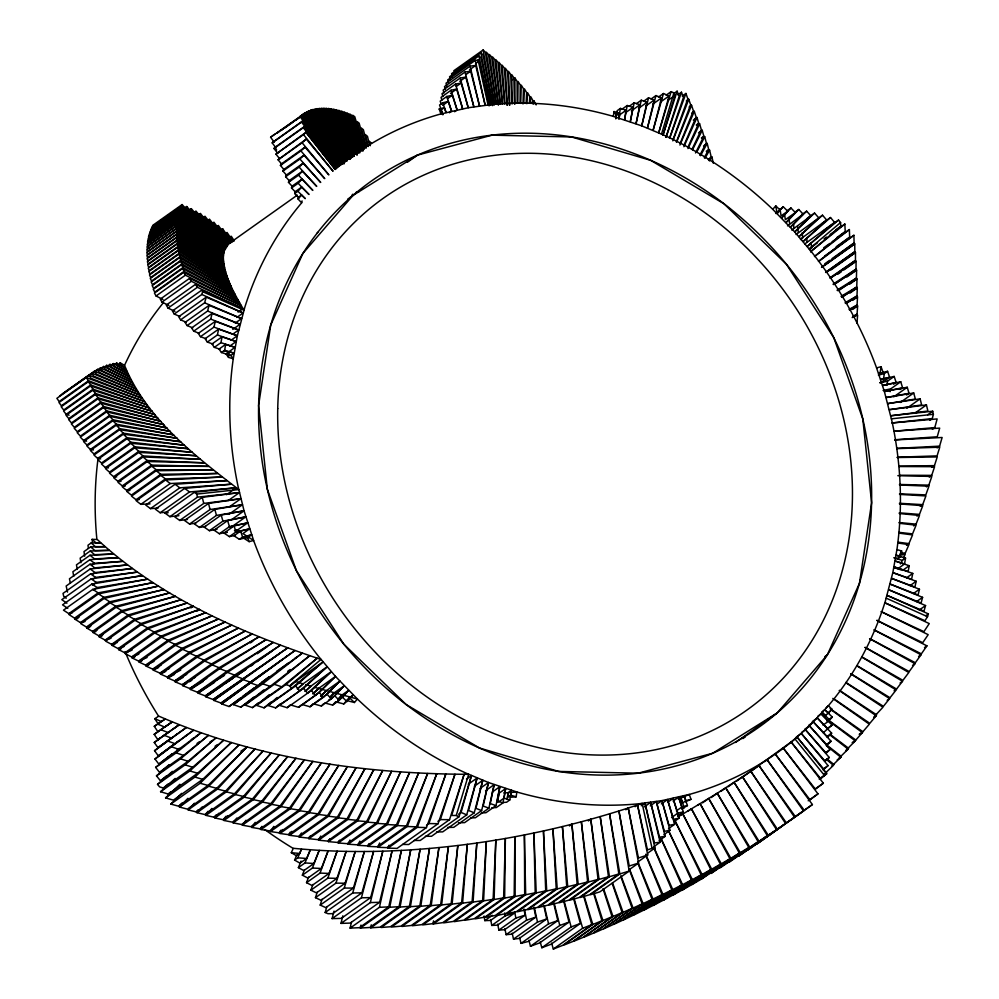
<?xml version="1.0" encoding="UTF-8"?>
<svg xmlns="http://www.w3.org/2000/svg" width="999" height="999" viewBox="0 0 999 999"><rect width="100%" height="100%" fill="white"/><g stroke="black" fill="none" stroke-linecap="round" stroke-linejoin="round"><path stroke-width="1.5" d="M836.438 283.042L856.006 269.168L856.081 261.276L830.681 277.884M178.496 214.935L178.521 213.274L149.176 234.078L149.163 235.739L178.496 214.935L223.351 258.379C224.525 277.297 234.678 294.168 243.943 310.19L202.66 291.683L201.723 290.147L172.39 310.951L174.251 314.023L179.957 316.571M569.442 825.948L571.89 824.212L577.185 884.352L547.852 905.144L538.374 907.492L567.719 886.7L562.412 826.56L566.72 886.65L537.375 907.442L527.884 909.689L557.23 888.898L552.922 828.808L556.218 888.823L526.885 909.627L517.382 911.775L546.728 890.971L543.431 830.956L545.716 890.883L516.383 911.687L506.868 913.723L536.213 892.919L533.916 832.991L535.202 892.819L505.869 913.623L496.353 915.559L525.686 894.754L524.4 834.927L524.687 894.629L495.342 915.434L485.826 917.269L515.159 896.465L514.872 836.762L514.16 896.315L484.827 917.119L475.299 918.855L504.645 898.051L505.357 838.486C551.76 830.306 597.527 818.568 642.145 803.421L652.06 848.326L647.452 849.887L637.537 804.982L635.102 806.717M517.819 102.872L518.081 81.493L520.267 84.977L520.042 103.297M839.31 290.172L856.43 278.034L856.605 270.092L833.441 284.578M494.118 899.512L495.829 840.109L505.357 838.486L503.633 897.889L474.3 918.693L464.772 920.316L494.118 899.512L503.633 897.889M520.741 103.409L521.266 85.14L523.451 88.724L523.001 103.946M842.082 297.365L856.742 286.963L857.017 278.958L837.462 290.647M847.189 302.897L856.967 295.954L857.317 287.899L841.495 296.94M483.603 900.848L486.326 841.62L495.829 840.109L493.119 899.337L463.773 920.129L454.258 921.652L483.603 900.848L493.119 899.337M523.801 102.922L524.45 88.899L526.623 92.582L526.123 103.496M316.983 233.366L317.732 232.38A334.84 291.346 54.7 0 1 349.113 198.826L352.947 195.467L417.457 155.132L492.032 135.165L571.578 136.95L650.686 160.352L723.963 203.771L786.413 264.26L833.79 337.687L862.836 419.056L871.603 502.822L859.477 583.279L827.297 654.932L777.247 712.899L712.724 753.234L638.161 773.201L558.603 771.428L479.495 748.026L406.218 704.595L343.768 644.118L296.403 570.679L267.345 489.31L258.579 405.544L270.704 325.1L302.884 253.446L352.947 195.467A334.84 291.346 54.7 0 1 857.554 398.726A334.84 291.346 54.7 0 1 517.769 762.1A334.84 291.346 54.7 0 1 314.61 236.463L317.732 232.38M849.737 310.214L857.08 305.007L857.517 296.903L845.504 303.446M473.089 902.06L476.81 843.031L486.326 841.62L482.592 900.648L453.259 921.453L443.756 922.864L473.089 902.06L482.592 900.648M526.948 103.646L527.622 92.782L529.795 96.566L529.408 102.785M852.197 317.595L857.08 314.123L857.617 305.956L849.525 310.165M179.158 212.55L179.258 210.964L149.925 231.768L149.813 233.354L179.158 212.55L223.376 256.718L223.351 258.379L177.872 215.672L148.539 236.476L148.601 238.199L177.947 217.395L177.872 215.672M856.98 323.289L857.617 315.085L853.521 317.108M264.772 829.557A366.233 318.656 54.7 0 0 292.944 848.251C354.071 854.32 416.009 851.56 476.81 843.031L472.09 901.847L442.757 922.651L433.254 923.95L433.504 920.853M433.254 923.95L462.599 903.146L467.32 844.33L461.6 902.921L432.255 923.713L422.777 924.912L452.11 904.107L461.6 902.921M530.307 102.972L530.806 96.778L532.966 100.674L532.717 103.771M452.11 904.107L457.829 845.529L451.111 903.858L421.778 924.662L412.312 925.748L441.645 904.944L451.111 903.858M533.666 103.996L533.966 100.911L531.53 102.647M441.645 904.944L448.364 846.615L440.659 904.682L411.313 925.486L401.873 926.46L431.206 905.656L440.659 904.682M180.107 208.741L150.774 229.545L150.574 231.069L179.907 210.265L180.107 208.741L223.676 253.621L223.376 256.718L178.521 213.274M431.206 905.656L438.923 847.589L430.219 905.369L400.874 926.173L391.458 927.047L420.791 906.243L430.219 905.369M335.189 169.418L305.981 132.28L335.189 169.418L337.312 167.632A366.233 318.656 54.7 0 1 440.634 114.011L468.244 107.755L490.871 104.645A366.233 318.656 54.7 0 1 612.999 116.284L641.733 125.849L664.323 135.315A366.233 318.656 54.7 0 1 772.514 209.091L794.692 231.93L811.176 251.423A366.233 318.656 54.7 0 1 876.46 367.582L884.39 391.521L892.107 421.865A366.233 318.656 54.7 0 1 896.977 549.275L892.831 572.614L885.401 600.961A366.233 318.656 54.7 0 1 828.558 705.494L809.477 725.898L792.869 740.734A366.233 318.656 54.7 0 1 689.547 794.367L661.937 800.624L639.31 803.72A366.233 318.656 54.7 0 1 517.195 792.095L488.449 782.517L465.859 773.064A366.233 318.656 54.7 0 1 357.667 699.275L335.489 676.448L319.006 656.942A366.233 318.656 54.7 0 1 253.721 540.796L244.056 510.814L238.087 486.513A366.233 318.656 54.7 0 1 233.204 359.103L237.35 335.764L244.78 307.405A366.233 318.656 54.7 0 1 301.623 202.884L298.077 199.026L298.339 197.303L301.548 195.017L305.282 198.639L297.914 191.284L294.705 193.556L298.913 197.765M301.823 202.647L302.073 200.911M224.413 350.786L228.459 352.06L235.077 347.365L225.637 344.393L219.018 349.088L221.441 352.522L230.881 355.482L233.254 358.778L228.521 357.38L229.358 351.81L234.091 353.209L230.881 355.482L226.149 354.083L229.358 351.81M420.791 906.243L429.495 848.463L419.805 905.943L390.459 926.747L381.069 927.497L410.402 906.705L419.805 905.943M510.364 797.252L516.146 796.815L516.883 791.995L508.204 792.657L507.48 797.477L510.676 795.192L511.401 790.384L508.204 792.657L503.608 792.956M613.311 116.371L614.035 111.551L619.505 113.174L618.781 117.994L620.391 108.404L626.161 110.227L624.55 119.805L627.222 105.507L632.966 107.43L630.294 121.716L634.19 102.772L639.922 104.795L636.026 123.739L641.296 100.2L647.002 102.323L641.733 125.849L648.551 97.802L654.233 100.025L647.427 128.072L655.943 95.567L661.6 97.89L653.084 130.382L663.461 93.519L669.093 95.929L658.716 132.805L671.116 91.633L673.925 92.907L674.949 95.405L662.999 135.102M615.933 117.857L616.296 115.447L614.035 111.551M894.068 557.779L897.626 558.828L900.823 556.555L901.66 550.998L896.927 549.6M881.043 366.708L879.844 374.613L883.054 372.34L881.043 366.708L876.585 367.907M882.979 381.98L884.365 373.589L887.574 371.316L889.61 377.285L882.979 381.98L879.994 382.717M221.441 352.522L224.65 350.249L225.637 344.393M410.402 906.705L420.104 849.225L409.415 906.38L380.082 927.184L370.704 927.834L371.266 924.824M497.627 801.473L499.013 793.268L505.644 788.573L504.02 798.151L498.501 802.06M615.809 118.893L617.182 110.677L620.391 108.404M618.856 119.018L619.542 114.922L626.161 110.227M507.042 799.5L508.204 792.657M503.521 802.434L506.58 802.234L509.79 799.962L511.401 790.384M893.88 567.395L897.926 568.668L904.545 563.973L905.531 558.129L896.091 555.157L900.823 556.555M886.812 385.352L887.562 381.131L894.18 376.436L896.115 382.43L893.606 384.215M294.705 193.556L295.03 191.82L301.648 187.125L309.016 194.48L298.127 183.267L291.508 187.962L295.467 192.033M222.053 336.838L211.988 343.968L214.335 347.352L220.954 342.657L222.053 336.838L236.164 341.546L229.882 346.004M370.704 927.834L400.05 907.03L410.726 849.874L399.063 906.692L369.717 927.497L360.389 928.034L361.001 925.049M618.993 118.781L619.792 114.498M492.345 792.007L499.887 786.65L497.215 800.948L502.972 802.859L505.644 788.573M497.415 801.835L499.013 793.268M904.545 563.973L895.104 561.013L909.227 565.709L908.141 571.528L894.018 566.833L912.774 573.426L911.587 579.22L892.831 572.614L916.195 581.281L914.909 587.025L891.545 578.359L919.467 589.248L918.081 594.967L890.159 584.078L922.589 597.352L921.103 603.021L888.673 589.747L925.561 605.556L923.975 611.188L887.087 595.379L928.371 613.886L927.534 616.695L924.924 620.729L885.052 602.859L929.257 623.588L923.913 631.655L881.043 611.588L928.183 634.665L922.726 642.694L876.985 620.354M890.146 391.708L890.683 388.886L900.748 381.755L902.584 387.774L900.124 389.51M180.769 208.054L181.056 206.606L223.963 252.173L223.676 253.621L180.769 208.054L151.436 228.858L151.723 227.41L181.056 206.606M218.594 329.158L205.07 338.736L207.342 342.07L217.407 334.94L218.594 329.158L237.35 335.764L231.206 340.11M360.389 928.034L389.722 907.242L401.386 850.411L388.736 906.88L359.403 927.684L350.1 928.121L351.436 922.177M485.551 790.733L494.155 784.64L490.272 803.583L496.003 805.594L499.887 786.65M215.285 321.341L198.277 333.391L200.474 336.675L213.986 327.098L215.285 321.341L238.649 330.007L232.567 334.315M350.1 928.121L379.433 907.317L392.083 850.848L379.595 902.272L350.262 923.076L340.984 923.401L342.819 915.833M479.945 788.548L488.449 782.517L483.179 806.043L488.886 808.166L494.155 784.64M291.508 187.962L291.883 186.313L301.948 179.183L312.837 190.397L298.539 175.212L288.474 182.342L292.557 186.688M212.113 313.411L191.608 327.947L193.719 331.168L210.727 319.118L212.113 313.411L240.035 324.3L232.792 329.433M340.984 923.401L370.329 902.596L382.817 851.173L370.654 897.589L341.308 918.393L332.08 918.605L334.041 911.125M474.325 786.288L482.767 780.306L475.949 808.353L481.63 810.564L488.449 782.517M929.844 420.304L932.292 418.569L933.391 414.285L932.716 411.226L890.758 415.771L927.896 411.026L926.448 404.945L889.31 409.69L921.652 404.932L920.116 398.863L887.774 403.608L915.359 399.026L913.71 392.969L886.125 397.565L909.003 393.294L907.254 387.262L884.39 391.521L902.584 387.774M209.078 305.357L185.065 322.377L187.1 325.562L207.592 311.026L209.078 305.357L241.521 318.631L235.202 323.102M332.08 918.605L361.426 897.801L373.589 851.385L361.913 892.856L332.58 913.66L327.997 913.71L325.174 912.499L326.835 906.58M468.256 784.265L477.097 777.984L468.581 810.489L474.25 812.799L482.767 780.306M932.367 429.308L934.814 427.572L937.137 418.931L891.845 422.977L932.292 418.569M181.731 205.931L182.105 204.558L224.338 250.799L223.963 252.173L181.731 205.931L152.385 226.736L152.76 225.362L182.105 204.558M206.206 297.178L178.659 316.72L180.607 319.842L204.633 302.809L206.206 297.178L243.107 312.999L236.838 317.432M288.474 182.342L288.911 180.794L302.422 171.216L316.733 186.401L299.138 167.133L285.614 176.711L289.76 181.244M325.174 912.499L352.722 892.969L364.398 851.485L353.384 888.074L325.824 907.616L320.217 905.094L321.99 899.25M458.591 814.21L461.088 812.437L471.466 775.574L466.458 779.12M436.588 831.942L442.707 831.88L466.72 814.859L477.097 777.984M937.137 447.889L939.584 446.153L942.132 437.487L894.742 439.935M174.251 314.023L201.81 294.48L202.66 291.683M320.217 905.094L344.243 888.074L355.257 851.485L345.055 883.241L321.041 900.274L315.459 897.664L317.32 891.882M414.086 840.434L420.179 840.484L449.525 819.679L464.098 774.312L451.698 815.471L456.256 815.471L468.656 774.312C363.074 773.9 255.607 758.603 158.454 715.971A366.233 318.656 54.7 0 1 125.062 651.585M661.525 134.066L673.925 92.907M425.412 836.275L431.518 836.275L459.065 816.732L471.466 775.574M932.017 467.357L934.465 465.634L937.237 456.93L897.264 457.517M315.459 897.664L335.964 883.128L346.166 851.373L336.95 878.358L316.446 892.894L310.901 890.184L312.849 884.502M437.937 821.34L440.372 819.605L454.945 774.237L438.049 823.725L408.703 844.517L402.622 844.417M663.024 135.102L677.122 91.196L679.133 96.341L665.971 137.313M929.27 477.11L931.717 475.374L934.602 466.683L899.15 466.533M285.614 176.711L286.101 175.262L303.097 163.212L320.704 182.48L299.925 159.028L282.929 171.079L286.888 175.549M310.901 890.184L327.897 878.133L337.125 851.148L329.046 873.438L312.05 885.489L306.531 882.691L308.554 877.122M426.473 825.286L428.921 823.551L445.829 774.063L426.436 827.584L397.09 848.388L387.987 848.126L389.036 845.241M666.046 137.338L681.468 92.22L683.428 97.465L669.505 138.224M926.385 486.863L928.833 485.139L931.83 476.436L897.851 475.674M297.327 195.117L229.408 243.281L213.911 222.203L212.924 223.052L228.421 244.131L209.453 219.131L208.554 220.055L227.522 245.055L204.957 216.234L204.146 217.233L226.711 246.066L200.437 213.511L199.713 214.585L225.986 247.14L195.879 210.989L195.242 212.138L225.349 248.289L191.308 208.654L190.759 209.877L224.8 249.513L186.713 206.506L186.251 207.804L224.338 250.799L228.421 244.131L234.378 240.522M306.531 882.691L320.055 873.101L328.134 850.811L321.353 868.481L307.842 878.071L302.36 875.174L304.445 869.729M387.987 848.126L417.332 827.334L436.713 773.813L416.383 826.835L387.05 847.639L377.972 847.302L379.62 843.006M669.667 138.274L685.913 93.444L687.824 98.789L673.151 139.286M920.254 506.381L922.689 504.645L925.911 495.941L899.575 494.393M916.995 516.133L919.442 514.398L922.764 505.694L899.5 503.908M302.36 875.174L312.425 868.044L319.193 850.361L313.886 863.498L303.821 870.629L298.389 867.631L301.049 861.076M377.972 847.302L407.305 826.498L427.634 773.476L406.368 825.998L377.035 846.802L367.969 846.378L369.118 843.543M672.827 140.847L688.761 99.288L690.634 104.733L676.348 141.995M913.61 525.874L916.058 524.15L919.492 515.447L899.3 513.523M282.929 171.079L283.466 169.718L303.971 155.182L324.75 178.646L300.911 150.899L280.419 165.434L284.39 170.055M298.389 867.631L305.007 862.936L310.327 849.812L306.631 858.478L300 863.173L294.605 860.089L296.715 855.132M367.969 846.378L397.315 825.574L418.581 773.051L396.378 825.049L367.045 845.853L358.017 845.341L359.815 841.133M676.623 142.145L691.558 105.245L693.381 110.802L680.157 143.444M906.48 545.342L908.928 543.606L912.562 534.927L898.95 533.129M294.605 860.089L297.814 857.816L301.511 849.15L299.588 853.433L296.378 855.706L291.308 852.709L293.231 848.426M358.017 845.341L387.35 824.55L409.553 772.539L386.438 824.013L357.093 844.804L348.102 844.217L349.975 840.047M679.919 145.055L694.305 111.326L696.078 116.983L684.078 145.08M902.734 555.044L905.181 553.309L908.928 544.642L898.338 543.056M903.508 558.054L905.156 554.345L900.623 553.583M119.018 365.259L120.13 362.787L124.513 365.384C146.428 418.693 194.355 455.457 238.749 489.547L196.791 494.093L194.355 492.307L165.022 513.111L169.917 516.683L178.908 515.709M124.513 365.384L124.65 365.097A366.233 318.656 54.7 0 1 163.424 302.647M348.102 844.217L377.435 823.413L400.549 771.952L376.523 822.864L347.177 843.668L338.224 842.981L339.523 840.234M683.878 146.728L697.002 117.507L698.726 123.264L688.099 146.915M338.224 842.981L367.557 822.177L391.596 771.265L366.645 821.615L337.312 842.419L328.384 841.645L329.77 838.848M687.949 148.589L699.637 123.826L701.31 129.67L692.207 148.938M280.419 165.434L281.019 164.173L305.032 147.14L328.858 174.887L302.11 142.757L278.084 159.79L282.055 164.548M328.384 841.645L357.729 820.841L382.667 770.504L356.818 820.266L327.485 841.071L318.594 840.209L320.754 836.063M692.519 149.825L702.21 130.245L703.833 136.189L695.516 152.972M897.626 558.828L901.66 550.998M318.594 840.209L347.939 819.417L373.776 769.655L347.04 818.818L317.707 839.622L308.866 838.685L310.352 835.951M696.84 151.973L704.732 136.776L706.305 142.807L699.837 155.245M900.449 563.948L902.334 560.402L905.531 558.129M308.866 838.685L338.199 817.881L364.935 768.718L337.312 817.269L307.979 838.061L299.176 837.05L301.486 833.004M700.511 155.694L707.192 143.406L708.716 149.538L704.258 157.73M278.084 159.79L306.293 139.086L333.054 171.216L303.496 134.603L275.936 154.146L279.757 158.866M349.525 198.464L350.062 197.515M299.176 837.05L328.521 816.245L356.131 767.694L327.647 815.621L298.301 836.425L289.548 835.314L291.92 831.318M704.994 158.242L709.602 150.15L711.063 156.368L708.766 160.414M289.548 835.314L318.893 814.51L347.377 766.595L318.019 813.873L288.686 834.677L279.982 833.491L282.43 829.545M709.565 160.989L711.937 156.993L713.348 163.312M288.686 834.677L290.309 832.042M279.982 833.491L309.315 812.686L338.673 765.409L308.466 812.025L279.121 832.829L270.479 831.555L273.838 826.373M279.121 832.829L280.806 830.244M270.479 831.555L299.812 810.751L330.032 764.135L298.963 810.089L269.63 830.881L261.039 829.532L262.762 826.972M275.936 154.146L305.981 132.28M261.039 829.532L290.372 808.728L321.441 762.774L289.535 808.041L260.19 828.845L251.661 827.409L255.207 822.377M876.985 620.441L926.935 645.854L921.365 653.846L874.187 629.857M260.19 828.845L261.963 826.335M251.661 827.409L280.994 806.605L312.899 761.338L280.17 805.906L250.824 826.71L242.357 825.186L245.991 820.241M874.137 629.969L921.016 654.782L915.334 662.737L869.842 638.661M869.58 638.686L914.972 663.661L909.19 671.565L865.134 647.34M242.357 825.186L271.691 804.382L304.433 759.827L270.879 803.671L241.533 824.475L233.129 822.876L236.85 818.006M233.129 822.876L262.462 802.072L296.016 758.216L261.651 801.348L232.317 822.152L223.976 820.466L227.784 815.671M894.093 690.809L896.54 689.073L902.522 681.256L861.737 657.08M277.772 153.346L273.976 148.501L274.737 147.54L304.071 126.736L336.301 167.932L335.539 168.893L303.309 127.71L304.071 126.736M223.976 820.466L253.309 799.662L287.675 756.543L252.51 798.925L223.177 819.729L214.897 817.969L218.806 813.261M850.761 673.9L889.61 698.613L883.416 706.33L845.866 682.429M874.237 716.608L882.966 707.205L845.741 682.679M223.177 819.729L226.099 816.195M214.897 817.969L244.231 797.165L279.395 754.769L243.444 796.415L214.111 817.219L205.906 815.371L211.9 808.428M839.322 690.571L876.223 715.734L869.829 723.338L834.215 699.038M859.215 734.327L862.886 731.73L869.355 724.188L832.804 698.413M298.077 199.026L301.548 195.017M214.111 817.219L216.109 814.897M205.906 815.371L235.24 794.567L271.191 752.934L234.465 793.805L205.12 814.61L196.99 812.686L202.098 807.005M346.903 700.599L353.097 694.854L346.903 700.599L354.42 702.509L357.417 699.038L314.623 687.349M772.764 209.328L775.761 205.869L780.082 210.052L777.085 213.511L783.204 206.706L787.712 211.201L781.593 218.007L790.958 207.992L795.391 212.562L786.026 222.577L798.775 209.478L803.146 214.123L790.396 227.223L806.643 211.176L810.938 215.884L794.692 231.93L814.56 213.087L818.78 217.857L798.925 236.701L822.514 215.197L826.673 220.042L803.084 241.546L830.519 217.52L834.602 222.427L807.167 246.453L838.548 220.067L840.571 222.552L840.796 226.286L810.576 251.698M822.764 711.238L824.899 709.727L832.279 717.082L829.07 719.367L821.702 712L825.436 715.621L832.105 709.34L828.371 705.719L826.148 707.816M852.159 742.657L855.818 740.047L862.387 732.567L831.193 709.827M297.914 191.284L301.648 187.125M205.12 814.61L208.192 811.2M196.99 812.686L226.336 791.882L263.062 751.011L225.562 791.108L196.229 811.912L188.174 809.902L194.418 803.221M337.899 699.6L341.97 695.054L348.601 690.359L342.47 697.165L338.062 700.299M775.923 213.524L783.204 206.706M335.851 701.86L343.768 703.945L349.887 697.127M343.768 703.945L353.097 694.854M823.014 725.162L828.533 721.253L832.279 717.082M846.215 750.037L855.319 740.883L828.134 720.404M838.948 758.204L848.139 749.113L829.807 734.852M298.127 183.267L301.948 179.183M196.229 811.912L198.314 809.677M188.174 809.902L217.507 789.098L255.007 749.013L216.758 788.311L187.412 809.115L179.445 807.042L187.937 798.301M329.932 697.377L334.103 692.919L344.156 685.789L334.79 695.816L328.496 700.274M324.725 702.946L332.605 705.082L335.726 701.735M337.812 699.512L341.97 695.054M332.605 705.082L339.223 700.386L348.601 690.359M823.213 732.754L832.055 725.112L821.166 713.885L817.856 716.233M275.961 147.84L272.203 142.882L273.014 142.02L302.347 121.216L337.125 167.058L336.301 167.932L301.536 122.078L302.347 121.216M831.58 766.283L840.858 757.279L826.348 745.616M824.113 774.287L833.478 765.346L826.31 759.402M298.539 175.212L302.422 171.216M179.445 807.042L208.779 786.238L247.028 746.927L240.909 751.26M320.966 696.191L326.273 690.734L339.797 681.156L327.048 694.255L314.747 702.971M787.499 225.886L803.146 214.123M313.524 703.833L321.353 706.018L323.476 703.845M329.857 697.29L334.103 692.919M321.353 706.018L331.406 698.888L344.156 685.789M812.312 721.54L817.344 717.969L831.655 733.154L827.759 737.162L813.448 721.977L808.541 725.461M820.004 779.457L825.998 773.338M299.138 167.133L303.097 163.212M247.028 746.927L208.029 785.439L178.696 806.23L170.804 804.083L181.631 793.381M170.804 804.083L200.137 783.278L239.136 744.767L202.722 779.32L173.376 800.124L165.559 797.889L179.907 784.277M178.696 806.23L181.943 803.021M313.074 693.843L318.494 688.498L335.489 676.448L319.243 692.482L302.247 704.545L310.027 706.78L323.551 697.19L339.797 681.156M791.77 230.082L810.938 215.884M310.027 706.78L313.274 703.571M320.854 696.078L326.273 690.734M813.448 721.977L831.056 741.246L827.085 745.167L809.477 725.898L804.632 729.332M299.925 159.028L303.971 155.182M165.559 797.889L194.905 777.085L231.318 742.532L197.615 773.263L168.282 794.055L160.552 791.745L175.15 778.433M305.244 691.433L310.764 686.201L331.256 671.665L311.401 690.509L287.175 707.704L279.495 705.356L281.743 703.308M796.078 234.49L822.514 215.197M290.896 705.044L298.626 707.342L300.836 705.244M312.974 693.731L318.494 688.498M298.626 707.342L315.634 695.292L335.489 676.448M809.477 725.898L830.256 749.35L826.21 753.184L805.444 729.732L801.822 732.292M827.659 713.523L832.105 709.34M827.022 721.241L829.07 719.367M300.911 150.899L305.032 147.14M160.552 791.745L189.885 770.941L223.589 740.222L192.732 767.244L163.386 788.049L159.59 786.862L157.53 784.402L172.39 771.39M168.282 794.055L170.529 792.007M297.465 688.973L303.084 683.853L327.098 666.82L303.509 688.336L279.495 705.356M800.411 239.123L826.673 220.042M287.175 707.704L290.547 704.632M305.145 691.32L310.764 686.201L305.644 684.64M331.256 671.665L307.667 693.169L303.509 688.336M805.444 729.732L829.27 757.479L825.149 761.226L801.323 733.478L796.265 737.075M274.238 142.208L270.617 137.275L271.478 136.501M302.11 142.757L306.293 139.086M157.53 784.402L185.09 764.859L215.946 737.836L188.049 761.288L160.502 780.831L156.481 775.861L169.268 765.109M163.386 788.049L167.957 784.04M327.098 666.82L299.675 690.846L275.649 707.879L268.032 705.481L277.173 697.464M289.747 686.463L295.467 681.455L323.014 661.912L295.579 685.938L268.032 705.481M800.786 239.56L803.071 237.562M804.757 243.968L834.602 222.427M275.649 707.879L280.22 703.87M297.365 688.86L303.084 683.853L295.467 681.455L289.648 686.338M801.323 733.478L828.084 765.609L823.888 769.28L797.127 737.15L794.63 738.923M303.496 134.603L305.632 132.805M156.481 775.861L180.507 758.828L208.404 735.376L183.591 755.394L159.578 772.427L155.644 767.394L172.178 754.045M160.502 780.831L166.309 775.948M323.014 661.912L291.633 688.311L264.073 707.841L256.518 705.394L269.293 694.642M285.851 684.59L317.232 658.204L321.004 659.427L289.623 685.814L285.851 684.59L256.518 705.394M840.571 222.552L809.178 248.951L817.569 242.757M264.073 707.841L271.054 701.985M743.481 776.523L791.108 741.995L820.666 778.608L826.697 773.763L797.127 737.15M176.898 750.237L179.258 748.326M155.644 767.394L176.136 752.859L200.949 732.841L158.853 764.098L154.982 759.003L174.188 744.143L158.317 755.856L154.533 750.699L172.802 737.125M159.578 772.427L169.031 764.797M98.177 457.505A366.233 318.656 54.7 0 0 96.853 539.123C158.729 596.44 238.074 631.405 317.232 658.204L281.793 686.812L252.46 707.617L244.955 705.107L263.848 689.859M809.602 249.638L811.962 247.74M244.955 705.107L274.288 684.315L309.727 655.706L270.13 686.375L240.796 707.18L233.354 704.62L257.342 686.038M810.589 251.723L844.854 224.076L845.216 231.631L814.51 256.431M252.46 707.617L258.366 702.846M154.982 759.003L193.581 730.219L158.317 755.856M259.752 684.178L269.343 676.735M158.853 764.098L172.04 753.883M233.354 704.62L262.687 683.828L302.285 653.146L229.096 706.53L221.716 703.933L282.68 659.215M814.585 256.518L849.375 229.57L849.649 237.2L818.456 261.363M240.796 707.18L253.996 696.952M824.55 775.561L794.992 738.948L791.108 741.995L823.338 783.179L815.434 789.198L783.204 748.014L817.969 793.868L809.989 799.812L775.224 753.958L812.399 804.557L757.092 843.818L765.309 838.111M154.533 750.699L186.313 727.547L157.967 747.689L154.258 742.482L160.439 738.086M221.716 703.933L294.905 650.549L221.066 703.046L213.761 700.399L287.587 647.901L213.124 699.5L205.881 696.803L280.344 645.204L234.603 675.099L205.27 695.891L198.089 693.156L227.435 672.352L273.164 642.457L226.835 671.44L197.49 692.232L190.384 689.447L219.73 668.643L266.059 639.672L219.143 667.719L189.798 688.523L182.78 685.689L212.113 664.884L259.041 636.838L211.538 663.948L182.205 684.752L175.25 681.88L204.595 661.076L252.085 633.953L204.033 660.127L174.7 680.931L167.82 678.009L197.165 657.205L245.217 631.031L196.616 656.256L167.283 677.06L160.489 674.1L189.835 653.296L238.424 628.071L189.298 652.335L159.965 673.139L153.259 670.129L182.592 649.325L231.718 625.062L182.08 648.363L152.747 669.168L146.129 666.121L175.462 645.317L225.1 622.015L174.962 644.343L145.629 665.147L139.098 662.062L168.431 641.258L218.569 618.93L167.944 640.284L138.611 661.088L132.168 657.954L161.501 637.15L212.125 615.809L161.039 636.176L131.693 656.967L125.35 653.808L154.683 633.004L205.769 612.637L154.233 632.017L124.9 652.822L118.631 649.612L147.977 628.821L199.513 609.44L197.065 611.176M818.83 261.351L853.908 235.289L854.095 242.994L821.528 267.195M229.096 706.53L240.372 698.151M242.882 696.291L254.158 687.911M261.663 682.329L269.181 676.748M774.999 831.23L783.054 825.361M272.252 135.939L273.177 135.277M162.912 736.325L179.146 724.787L157.817 739.622L154.183 734.352L172.09 721.965L157.842 731.643L154.296 726.323L165.122 719.068L154.296 726.323M821.69 267.42L854.744 243.881L854.832 251.648L825.599 272.477M221.066 703.046L265.559 671.353M766.083 837.574L774.225 831.78M270.617 137.275L306.081 112.363L340.909 164.585L337.125 167.058L299.95 116.471L300.811 115.697L337.987 166.296L301.586 115.135L302.51 114.473L338.911 165.622L303.296 113.923L304.27 113.362L339.885 165.06L305.057 112.825M276.748 133.167L307.967 111.476L341.983 164.211L308.778 110.976L295.329 120.517M281.069 130.544L283.516 128.809M284.328 128.309L293.294 121.878M307.467 112.437L309.915 110.702L343.119 163.948L310.739 110.227L308.291 111.963M308.254 112.65L311.913 110.052L344.305 163.774L312.749 109.59L310.302 111.326M312.387 110.802L316.109 109.103L345.317 161.064M314.523 110.402L316.97 108.666L318.294 108.791L346.69 161.176M272.203 142.882L301.536 122.078M184.266 208.242L186.713 206.506M273.976 148.501L303.309 127.71M177.335 218.144L148.002 238.948L148.152 240.747L177.497 219.942L177.335 218.144L223.414 260.115L177.947 217.395M188.861 210.389L191.308 208.654M176.898 220.704L147.565 241.508L147.802 243.381L177.135 222.577L176.898 220.704L223.576 261.913L177.497 219.942M176.561 223.351L147.228 244.143L147.552 246.091L176.898 225.287L176.561 223.351L223.813 263.786L177.135 222.577M176.323 226.074L146.99 246.878L147.415 248.876L176.748 228.084L176.323 226.074L224.151 265.722L176.898 225.287M176.199 228.871L146.865 249.675L147.365 251.76L176.698 230.956L176.199 228.871L224.563 267.732L176.748 228.084M197.902 215.309L200.437 213.511M176.174 231.756L146.828 252.56L147.427 254.708L176.761 233.903L176.174 231.756L225.075 269.805L176.698 230.956M176.249 234.728L146.903 255.532L147.59 257.742L176.923 236.938L176.249 234.728L225.662 271.953L176.761 233.903M176.923 236.938L226.348 274.163L176.423 237.762L147.078 258.566L147.852 260.851L177.185 240.047L227.11 276.436L176.698 240.884L147.365 261.688L148.214 264.036L177.547 243.232L227.972 278.783L177.073 244.081L147.74 264.885L148.676 267.295L178.022 246.491L228.908 281.194L177.56 247.352L148.227 268.157L149.251 270.629L178.584 249.825L229.932 283.666L178.147 250.699L148.814 271.503L149.925 274.038L179.258 253.234L231.056 286.201L178.833 254.121L149.488 274.925L150.699 277.522L180.032 256.718L232.255 288.798L179.62 257.605L150.287 278.409L151.573 281.069L180.906 260.264L233.541 291.458L180.507 261.176L151.174 281.968L152.547 284.69L181.88 263.886L234.902 294.181L181.506 264.797L152.16 285.602L153.621 288.386L182.954 267.582L236.363 296.953L182.592 268.506L153.259 289.31L154.795 292.145L184.128 271.341L237.899 299.8L183.779 272.277L154.445 293.082L156.069 295.979L163.012 299.5M220.517 230.457L222.727 228.896L231.631 241.82L225.824 233.104L227.06 232.492L232.867 241.196L230.032 236.8L231.293 236.276L234.128 240.672M453.808 70.754L483.141 49.95L485.302 52.198L494.293 104.795M492.557 105.469L483.091 55.02L480.944 52.872L451.598 73.676L452.172 76.736M490.634 104.895L481.056 57.942L478.908 55.932L449.575 76.736L450.187 79.758M478.908 55.932L489.11 105.894L479.195 61.001L478.134 60.052L475.274 60.365L447.714 79.895L448.376 82.892M475.274 60.365L485.177 105.257L475.724 65.422L470.054 66.146L446.029 83.179L446.728 86.126M475.524 63.599L479.195 61.001M470.054 66.146L479.508 105.981L470.666 71.204L465.022 72.04L444.518 86.576L445.292 89.598M469.455 69.868L475.724 65.422M465.022 72.04L473.863 106.818L465.796 77.085L460.189 78.022L443.181 90.072L443.993 93.044M465.609 74.788L470.666 71.204M156.069 295.979L185.402 275.175L239.523 302.697L189.61 278.321L160.277 299.126L161.975 302.085L168.918 305.469M460.189 78.022L468.244 107.755L461.126 83.042L455.544 84.078L442.02 93.669L442.857 96.578M459.777 81.356L465.796 77.085M455.544 84.078L462.662 108.791L456.643 89.086L451.086 90.235L441.034 97.365L441.883 100.187M456.268 86.488L461.126 83.042M450.499 93.444L456.643 89.086M454.582 111.726L457.105 109.94L452.347 95.217L446.828 96.466L440.209 101.161L441.158 104.108M447.327 98.776L452.347 95.217M449.363 112.75L451.573 111.189L448.251 101.411L442.769 102.76L439.56 105.032L442.882 114.823L441.146 109.952L439.185 109.053L440.934 113.923M161.975 302.085L191.321 281.281L241.234 305.644L195.592 284.29L166.259 305.082L168.044 308.104L174.962 311.338M442.732 105.32L448.251 101.411M441.146 109.952L444.343 107.68L446.091 112.55L442.769 102.76M168.044 308.104L197.377 287.3L243.019 308.666L238.124 312.125M62.338 393.868L94.53 371.116L136.039 388.911L99.326 372.452L97.477 369.38L73.464 386.401M59.553 396.004L88.899 375.199L140.085 395.167L93.756 376.198L91.671 373.064L137.999 392.02L96.503 374.225L94.53 371.116M88.899 375.199L91.084 378.371L142.283 398.339L86.201 377.535L56.868 398.339L59.178 401.536L88.511 380.744L144.593 401.536L88.299 381.73L58.966 402.535L61.389 405.756L90.722 384.952L147.015 404.757L90.534 385.951L61.189 406.755L63.724 410.002L93.057 389.198L149.538 408.017L92.882 390.197L63.549 411.001L66.184 414.285L69.093 415.197M88.449 376.373L90.859 374.675M94.468 372.103L100.499 367.832L132.442 382.779L105.22 369.493L103.596 366.483L98.739 369.917M104.308 367.07L106.768 365.322L129.321 376.785L111.389 367.307L110.002 364.36L107.492 366.146M512.45 79.72L514.897 77.984L517.082 81.356L517.182 102.785M111.089 365.159L113.299 363.586L126.648 370.929L117.82 365.884L116.658 363.012L113.449 365.284M347.615 199.251L352.947 195.467M407.43 162.238L417.457 155.132M66.184 414.285L95.529 393.481L152.185 411.288L95.367 394.48L66.021 415.284L68.781 418.593L98.114 397.789L154.932 414.597L97.977 398.801L68.631 419.605L71.491 422.927L100.837 402.122L157.805 417.919L100.712 403.146L71.366 423.938L74.338 427.297L103.671 406.493L160.764 421.266L103.571 407.505L74.226 428.309L77.31 431.68L106.643 410.876L163.848 424.637L106.556 411.9L77.21 432.704L80.395 436.101L109.74 415.297L167.02 428.034L109.665 416.321L80.32 437.125L83.616 440.534L86.626 441.146M83.616 440.534L112.949 419.73L170.317 431.443L112.899 420.766L83.554 441.57L86.95 444.992L116.284 424.188L173.701 434.865L116.246 425.224L86.913 446.029L90.41 449.475L93.431 449.987M90.41 449.475L119.743 428.671L177.198 438.311L119.718 429.707L90.385 450.512L93.981 453.971L123.314 433.179L180.794 441.77L123.314 434.215L93.981 455.02L97.677 458.491L100.699 458.891M97.677 458.491L127.01 437.687L184.49 445.254L127.023 438.736L97.69 459.54L101.486 463.024L130.819 442.22L188.299 448.738L130.857 443.269L101.523 464.073L105.419 467.582L108.516 467.869M105.419 467.582L134.753 446.778L192.195 452.247L134.803 447.814L105.457 468.618L109.453 472.14L138.799 451.336L196.191 455.756L138.861 452.385L109.528 473.189L113.611 476.71L116.708 476.898M621.703 109.428L627.222 105.507M616.296 115.447L619.505 113.174M629.158 106.344L634.19 102.772M636.388 103.696L641.296 100.2M625.424 112.775L632.966 107.43M113.611 476.71L142.957 455.906L200.275 459.29L143.032 456.955L113.699 477.759L117.882 481.293L120.979 481.431M643.693 101.249L648.551 97.802M631.318 110.889L639.922 104.795M651.111 98.988L655.943 95.567M638.511 108.354L647.002 102.323M645.791 106.006L654.233 100.025M658.403 97.103L663.461 93.519M117.882 481.293L147.228 460.502L204.458 462.824L147.328 461.55L117.982 482.355L122.265 485.889L125.35 485.964M652.747 104.158L661.6 97.89M666.108 95.192L671.116 91.633M660.327 102.148L669.093 95.929M673.463 93.806L677.122 91.196M122.265 485.889L151.598 465.097L208.741 466.371L151.723 466.146L122.377 486.938L126.761 490.497L129.833 490.509M667.619 100.612L674.949 95.405M677.797 94.818L681.468 92.22M682.242 96.041L685.913 93.444M126.761 490.497L156.094 469.692L213.112 469.917L156.231 470.741L126.885 491.545L131.356 495.104L160.689 474.3L217.582 473.476L160.851 475.349L131.506 496.153L136.064 499.725L139.123 499.625M686.313 101.011L688.761 99.288M689.123 106.98L691.558 105.245M136.064 499.725L165.397 478.921L222.128 477.047L165.572 479.97L136.226 500.774L140.871 504.345L150.05 503.871M691.87 113.049L694.305 111.326M140.871 504.345L170.217 483.541L226.773 480.619L175.1 484.253L145.754 505.057L150.487 508.628L158.092 508.091M96.891 539.46L92.133 539.348L95.941 542.869L100.699 542.969L91.196 542.932L87.987 545.217L88.362 548.276M91.196 542.932L95.355 546.64L104.858 546.678L90.634 546.89L84.016 551.585L84.653 556.181M693.331 120.117L697.002 117.507M90.634 546.89L94.917 550.574L109.141 550.374L90.235 550.998L80.17 558.129L80.882 562.712M150.487 508.628L179.82 487.824L231.506 484.19L184.69 488.374L155.357 509.178L160.165 512.749L167.72 512.075M696.278 125L698.726 123.264M90.235 550.998L94.63 554.67L113.549 554.045L89.972 555.257L76.461 564.847L77.248 569.43M697.19 125.549L699.637 123.826M89.972 555.257L94.505 558.903L118.069 557.692L89.885 559.677L72.89 571.728L73.739 576.311M160.165 512.749L189.51 491.945L236.313 487.762L194.355 492.307M92.12 565.022L94.53 563.311L122.715 561.326L89.947 564.248L69.455 578.783L70.392 583.366M698.551 132.842L702.21 130.245M89.947 564.248L94.718 567.857L127.485 564.934L90.185 568.98L66.171 586.001L67.507 592.095M701.385 137.924L703.833 136.189M702.285 138.499L704.732 136.776M169.917 516.683L197.465 497.152L239.423 492.607L228.159 500.599M92.557 574.338L95.067 572.564L132.368 568.518L90.584 573.851L63.024 593.394L63.749 596.44L66.246 598.214M239.423 492.607L202.285 497.34L174.738 516.883L179.72 520.454L187.45 519.468M93.132 579.145L95.579 577.41L137.363 572.09L91.146 578.871L61.813 599.675L66.921 603.221M703.533 146.004L707.192 143.406M179.72 520.454L203.734 503.421L240.871 498.688L229.495 506.755M92.595 585.014L96.266 582.417L142.47 575.624L91.896 584.053L62.55 604.845L67.782 608.366M240.871 498.688L208.529 503.446L184.515 520.467L189.573 524.05L195.729 523.139M706.268 151.274L708.716 149.538M707.155 151.885L709.602 150.15M93.444 590.159L97.115 587.562L147.69 579.133L92.807 589.36L63.474 610.164L68.806 613.648L71.853 613.086M226.536 494.692L235.09 488.623M189.573 524.05L210.065 509.515L242.42 504.757L229.158 514.16M242.42 504.757L214.822 509.353L194.33 523.888L199.475 527.46L205.607 526.436M708.266 159.603L711.937 156.993M68.806 613.648L98.139 592.857L153.034 582.629L98.451 593.881L69.118 614.685L74.563 618.144L79.108 617.207M199.475 527.46L216.471 515.409L244.056 510.814L230.707 520.279M74.563 618.144L103.896 597.34L158.479 586.088L104.221 598.376L74.875 619.18L80.432 622.602L84.952 621.578M244.056 510.814L221.191 515.072L204.183 527.122L209.403 530.694L217.033 529.27M209.403 530.694L222.927 521.116L245.791 516.845L232.28 526.436L229.246 527.06M80.432 622.602L109.765 601.81L164.023 589.522L110.115 602.834L80.769 623.638L86.426 627.035L90.921 625.923M245.791 516.845L227.597 520.604L214.086 530.182L219.38 533.753L226.96 532.192M86.426 627.035L115.772 606.231L169.693 592.919L116.121 607.255L86.788 628.059L92.557 631.43L97.015 630.232M219.38 533.753L229.445 526.623L247.627 522.864L237.575 529.994L234.565 530.681M235.414 535.264L229.383 536.638L224.013 533.066L234.066 525.936L247.627 522.864M92.557 631.43L121.89 610.626L175.449 596.291L122.265 611.638L92.919 632.442L98.789 635.789L103.222 634.502M229.383 536.638L236.001 531.943L249.563 528.871L242.944 533.566L247.302 536.401M249.563 528.871L240.584 531.081L233.953 535.776L239.398 539.335L248.389 537.112L251.598 534.84L242.607 537.062L239.398 539.335M98.789 635.789L128.122 614.984L181.319 599.625L128.521 615.996L99.176 636.8L105.145 640.097L111.014 638.286M243.931 538.311L248.389 537.112L253.609 540.471L249.138 541.658L243.931 538.311L247.128 536.038L251.598 534.84M105.145 640.097L134.478 619.305L187.288 602.934L134.89 620.304L105.544 641.108L111.613 644.38L117.432 642.444M111.613 644.38L140.959 623.576L193.356 606.206L190.909 607.941M123.976 646.578L118.194 648.626L112.038 645.379L141.371 624.587L193.356 606.206M118.194 648.626L147.54 627.822L199.513 609.44M780.082 210.052L776.872 212.325L775.761 205.869M786.55 211.114L790.958 207.992M787.712 211.201L781.093 215.896L780.007 208.978M795.004 212.15L798.775 209.478M795.391 212.562L785.339 219.693L784.54 214.086M801.722 214.66L806.643 211.176M807.267 218.244L814.56 213.087M821.665 223.801L830.519 217.52M823.526 230.719L838.548 220.067M250.474 642.906L252.922 641.171M835.901 229.758L840.796 226.286M824.063 238.811L826.51 237.075M830.181 234.465L844.854 224.076M836.663 237.7L845.216 231.631M823.7 247.764L829.819 243.431M832.267 241.708L849.375 229.57M257.28 653.733L267.058 646.79M836.213 246.728L849.649 237.2M824.575 256.094L853.908 235.289M165.472 726.66L172.09 721.965M250.999 666.008L253.446 664.273M257.118 661.675L271.79 651.273M824.762 263.798L829.645 260.327M832.092 258.591L854.095 242.994M825.399 264.685L854.744 243.881M154.258 742.482L164.323 735.351L171.491 738.111L157.967 747.689M172.864 729.245L177.897 725.674M213.761 700.399L243.094 679.595L250.412 682.242M280.257 653.096L213.124 699.5M285.14 649.637L287.587 647.901M826.722 271.578L854.832 251.648M831.018 269.88L855.469 252.547L855.469 260.377L831.018 277.71M175.262 735.389L177.71 733.641M285.127 657.479L287.562 655.744M176.586 742.282L179.008 740.559M185.077 736.251L187.512 734.527M276.611 671.353L288.836 662.687M294.942 658.353L297.39 656.618M837.749 274.275L841.42 271.678M843.868 269.942L856.081 261.276M191.296 739.672L193.706 737.961M196.116 736.251L198.526 734.54M287.724 671.303L290.172 669.567M846.827 277.023L856.605 270.092M197.028 743.443L199.55 741.645M849.674 284.166L857.017 278.958M209.69 742.269L212.188 740.496M849.987 293.107L857.317 287.899M215.035 746.29L217.482 744.555M852.634 300.374L857.517 296.903M852.734 309.428L857.617 305.956M893.743 396.84L907.254 387.262M906.568 395.017L909.003 393.294M900.361 402.435L913.71 392.969M906.855 408.266L920.116 398.863M915.072 413.012L926.448 404.945M927.709 414.772L932.716 411.226M474.25 812.799L453.746 827.334L447.627 827.459M481.63 810.564L464.635 822.627L458.516 822.801M488.886 808.166L475.374 817.756L470.779 817.931M496.003 805.594L485.939 812.724L481.343 812.949M502.972 802.859L496.341 807.554L491.758 807.816M902.609 570.404L909.227 565.709M906.493 577.884L912.774 573.426M910.052 585.639L916.195 581.281M588.336 820.953L590.784 819.217L599.063 879.382L569.73 900.186L579.145 897.539L608.478 876.735L600.187 816.558L609.465 876.71L580.132 897.514L589.51 894.767L618.856 873.963L609.577 813.81L619.842 873.925L590.509 894.717L599.862 891.87L629.195 871.078L618.93 810.963L629.245 866.008L638.573 863.061L628.259 808.016L625.811 809.752M913.398 593.556L919.467 589.248M824.787 656.705L827.297 654.932M916.558 601.623L922.589 597.352M641.246 805.768L645.004 803.109L654.47 842.944L660.139 842.219L650.674 802.384L644.355 806.867M919.242 610.039L925.561 605.556M735.526 742.482L775.973 713.798M484.078 916.008L484.79 920.628L492.332 915.284M650.299 805.831L656.318 801.56L664.385 831.293L670.004 830.356L661.937 800.624L657.08 804.058M499.163 914.347L490.571 920.441L484.79 920.628M925.873 615.671L928.371 613.886M661.388 803.933L667.532 799.575L673.538 819.28L679.095 818.131L673.089 798.438L668.056 801.997M491.745 925.436L505.269 915.846L514.51 913.086L497.514 925.136L491.745 925.436L490.746 919.542M673.089 801.098L678.608 797.177L681.93 806.967L676.41 810.876M678.346 799.175L684.103 795.828L685.838 800.699L682.629 802.971L680.893 798.101L689.26 794.442L690.996 799.312L685.414 801.747M497.727 924.112L498.863 930.119L515.859 918.069L525.099 915.184L523.976 909.177M525.099 915.184L504.595 929.719L498.863 930.119M681.668 808.965L687.424 805.606L684.103 795.828M504.87 928.583L506.106 934.677L526.61 920.141L535.839 917.132L533.978 908.004M671.54 817.619L677.834 813.161L683.353 811.912L678.608 797.177M587.637 881.93L578.184 884.377L548.851 905.181L558.304 902.734L587.637 881.93L581.343 821.765L588.636 881.942L559.303 902.746L568.731 900.199L598.076 879.395L590.784 819.217M677.834 815.821L683.353 811.912M535.839 917.132L511.825 934.165L506.106 934.677M679.033 816.32L717.257 793.256L750.811 771.315L786.425 823.014L794.642 817.319L759.028 765.621L795.429 816.77L803.558 810.988L767.157 759.827L764.722 761.563M687.762 811.35L691.433 808.753L721.278 863.823L691.083 885.039L682.354 890.009L711.7 869.205L720.416 864.235L691.433 808.753M674.063 821.702L679.095 818.131M697.652 805.419L700.099 803.683L730.806 858.316L700.611 879.545L691.945 884.627M702.597 802.846L708.703 798.513L740.259 852.696L710.913 873.501L758.129 841.633L725.749 787.911L720.853 791.37M711.138 797.589L717.257 793.256L749.637 846.977M668.506 828.646L674.65 824.287L667.532 799.575M728.059 786.8L734.165 782.467L768.194 835.201L738.848 856.006L785.639 823.551L750.811 771.315M512.187 933.178L513.498 939.097L537.512 922.065L546.753 918.943L543.806 905.631M924.487 647.589L926.935 645.854M736.413 781.268L742.519 776.935L777.347 829.158M751.685 770.816L759.827 765.034M663.935 834.664L670.004 830.356M546.753 918.943L519.193 938.473L513.498 939.097M918.568 656.518L921.016 654.782M659.14 840.609L665.159 836.338L656.318 801.56M653.821 846.702L660.139 842.219M647.402 853.346L654.919 848.014L645.004 803.109M912.537 665.396L914.972 663.661M519.605 937.399L521.028 943.381L548.576 923.838L557.804 920.603L553.908 904.17M637.961 861.887L647.739 854.957L637.537 804.982M826.535 729.02L832.055 725.112M628.783 869.992L638.573 863.061M557.804 920.603L528.471 941.395L521.028 943.381M900.087 682.991L902.522 681.256M528.921 940.246L530.457 946.265L559.79 925.474L569.005 922.102L563.648 901.023M826.623 736.725L831.655 733.154M569.005 922.102L539.672 942.906L530.457 946.265M887.162 700.349L889.61 698.613M826.136 744.73L831.056 741.246M540.222 941.845L541.82 947.739L571.153 926.935L580.357 923.463L573.563 898.413M580.357 923.463L551.023 944.267L541.82 947.739M873.775 717.469L876.223 715.734M825.399 752.796L830.256 749.35M551.61 943.118L553.321 949.05L582.667 928.246L591.845 924.662L583.304 895.004M859.952 734.302L862.387 732.567M591.845 924.662L562.512 945.454L553.321 949.05M601.972 920.766L592.807 924.475L563.461 945.266L572.627 941.57L601.972 920.766L593.856 894.167M824.45 760.888L829.27 757.479M852.871 742.619L855.319 740.883M612.062 916.745L602.921 920.554L573.576 941.358L582.717 937.549L612.062 916.745L603.046 888.76M845.691 750.848L848.139 749.113M622.127 912.587L612.999 916.52L583.666 937.324L592.782 933.391L622.127 912.587L612.162 883.241M823.026 769.205L828.084 765.609M837.187 759.877L840.858 757.279M632.155 908.303L623.064 912.349L593.718 933.153L602.809 929.107L632.155 908.303L620.679 876.16M642.145 903.895L633.079 908.054L603.746 928.845L612.812 924.699L642.145 903.895L629.07 868.993M652.097 899.362L643.069 903.62L613.736 924.425L622.764 920.166L652.097 899.362L637.899 863.173M819.18 779.095L826.697 773.763M662.012 894.704L653.021 899.075L623.676 919.879L632.679 915.509L662.012 894.704L646.053 855.818M671.877 889.922L662.924 894.392L633.578 915.196L642.544 910.726L671.877 889.922L654.07 848.388M681.693 885.027L672.777 889.597L643.443 910.401L652.359 905.831L681.693 885.027L660.689 838.024M814.772 789.247L823.338 783.179M691.458 880.007L682.592 884.677L653.246 905.481L662.125 900.811L691.458 880.007L668.319 830.281L692.344 879.644L663.011 900.436L671.827 895.666L701.173 874.862L674.6 819.979L702.047 874.487L672.714 895.279L681.493 890.409L710.826 869.605L682.704 813.723L677.684 816.508M808.191 800.798L817.969 793.868M708.703 798.513L739.41 853.146L701.46 879.12M734.165 782.467L767.382 835.701L720.304 867.781M767.382 835.701L729.62 861.95M812.399 804.557L748.014 849.962M827.11 271.903L855.469 252.547M205.881 696.803L222.64 685.364M225.225 683.603L232.954 678.321M235.539 676.56L245.841 669.53M154.183 734.352L157.942 731.792M829.694 277.972L855.469 260.377M157.817 739.622L160.315 737.911M162.825 736.201L169.093 731.917M768.194 835.201L776.548 829.682L742.519 776.935M198.089 693.156L214.61 682.354M833.129 284.116L856.006 269.168M205.27 695.891L245.916 669.33M190.384 689.447L203.259 681.393M837.125 290.11L856.43 278.034M158.054 723.751L154.783 718.681L158.641 716.258M197.49 692.232L224.525 675.336M740.259 852.696L748.8 847.439L717.257 793.256M222.727 228.896L221.566 229.583L230.469 242.507L218.344 225.462L217.27 226.236L229.408 243.281M730.806 858.316L739.41 853.146M182.78 685.689L186.688 683.353M189.298 681.793L191.895 680.232M841.108 296.316L856.742 286.963M189.798 688.523L206.743 678.396M273.951 134.728L274.925 134.166M721.278 863.823L729.944 858.753L700.099 803.683M175.25 681.88L183.167 677.359M845.092 302.734L856.967 295.954M182.205 684.752L195.392 677.222M702.047 874.487L710.826 869.605M167.82 678.009L174.5 674.375M849.063 309.378L857.08 305.007M174.7 680.931L186.713 674.387M692.344 879.644L701.173 874.862M160.489 674.1L165.896 671.291M853.034 316.221L857.08 314.123M167.283 677.06L180.782 670.054M153.259 670.129L158.716 667.432M159.965 673.139L169.518 668.418M146.129 666.121L148.876 664.822M152.747 669.168L161.014 665.284M139.098 662.062L141.883 660.826M145.629 665.147L153.983 661.425M132.168 657.954L134.977 656.768M138.611 661.088L147.04 657.529M131.693 656.967L138.799 654.145M118.631 649.612L121.503 648.538M124.9 652.822L132.055 650.124M112.038 645.379L114.922 644.367M277.547 132.642L278.634 132.28M647.739 854.957L638.448 857.991L628.259 808.016M99.176 636.8L102.11 635.888M619.842 873.925L629.195 871.078M609.465 876.71L618.856 873.963M92.919 632.442L95.879 631.593M599.063 879.382L608.478 876.735M588.636 881.942L598.076 879.395M439.185 109.053L444.343 107.68M883.054 372.34L878.596 373.526L887.574 371.316M86.788 628.059L89.76 627.26M685.838 800.699L690.996 799.312M567.719 886.7L577.185 884.352M878.383 375.062L884.365 373.589M889.61 377.285L880.619 379.508L894.18 376.436M681.93 806.967L687.424 805.606M308.778 110.976L309.915 110.702M557.23 888.898L566.72 886.65M880.032 382.829L887.562 381.131M224.013 533.066L227.023 532.392M896.115 382.43L882.554 385.502L900.748 381.755M74.875 619.18L77.897 618.493M546.728 890.971L556.218 888.823M536.213 892.919L545.716 890.883M883.104 390.447L890.683 388.886M234.54 530.631L237.575 529.994L240.796 532.142M525.686 894.754L535.202 892.819M515.159 896.465L524.687 894.629M229.233 526.997L232.28 526.436M674.65 824.287L669.055 825.324L661.937 800.624M504.645 898.051L514.16 896.315M665.159 836.338L659.515 837.162L650.674 802.384M310.739 110.227L311.913 110.052M462.599 903.146L472.09 901.847M891.433 418.831L933.391 414.285M165.022 513.111L168.019 512.787M652.06 848.326L654.919 848.014M934.814 427.572L894.043 431.218L939.684 428.109L937.249 436.763L894.692 439.76M400.05 907.03L409.415 906.38M389.722 907.242L399.063 906.692M312.749 109.59L313.986 109.515L344.767 162.387L314.822 109.066M896.777 448.364L939.584 446.153M379.433 907.317L388.736 906.88M370.329 902.596L379.595 902.272M896.815 448.626L939.747 447.202L937.087 455.881L897.227 457.205M361.426 897.801L370.654 897.589M899.1 466.146L934.465 465.634M352.722 892.969L361.913 892.856M344.243 888.074L353.384 888.074M899.35 475.249L931.717 475.374M440.372 819.605L449.525 819.679M335.964 883.128L345.055 883.241M428.921 823.551L438.049 823.725M899.487 484.478L928.833 485.139M327.897 878.133L336.95 878.358M417.332 827.334L426.436 827.584M407.305 826.498L416.383 826.835M320.055 873.101L329.046 873.438M899.537 484.99L928.933 486.188L925.823 494.892L899.525 493.818M397.315 825.574L406.368 825.998M312.425 868.044L321.353 868.481M387.35 824.55L396.378 825.049M899.45 503.284L922.689 504.645M305.007 862.936L313.886 863.498M377.435 823.413L386.438 824.013M297.814 857.816L306.631 858.478M899.275 512.849L919.442 514.398M367.557 822.177L376.523 822.864M357.729 820.841L366.645 821.615M291.308 852.709L299.588 853.433M898.975 522.514L916.058 524.15M347.939 819.417L356.818 820.266M338.199 817.881L347.04 818.818M899.45 523.301L916.083 525.187L912.549 533.878L898.938 532.342M328.521 816.245L337.312 817.269M318.893 814.51L327.647 815.621M898.338 542.207L908.928 543.606M309.315 812.686L318.019 813.873M299.812 810.751L308.466 812.025M900.648 552.634L905.181 553.309M290.372 808.728L298.963 810.089M280.994 806.605L289.535 808.041M271.691 804.382L280.17 805.906M262.462 802.072L270.879 803.671M253.309 799.662L261.651 801.348M244.231 797.165L252.51 798.925M235.24 794.567L243.444 796.415M226.336 791.882L234.465 793.805M217.507 789.098L225.562 791.108M208.779 786.238L216.758 788.311M200.137 783.278L208.029 785.439M194.905 777.085L202.722 779.32M510.676 795.192L516.146 796.815M189.885 770.941L197.615 773.263M185.09 764.859L192.732 767.244M894.23 557.854L902.334 560.402M224.65 350.249L234.091 353.209M504.02 798.151L509.79 799.962M180.507 758.828L188.049 761.288M220.954 342.657L235.077 347.365M894.13 567.582L901.198 569.942M214.335 347.352L219.992 349.238M224.226 350.649L228.459 352.06M274.288 684.315L281.793 686.812M176.136 752.859L183.591 755.394M262.687 683.828L270.13 686.375M217.407 334.94L236.164 341.546M207.342 342.07L213.124 344.106M251.049 683.129L258.429 685.739M171.99 746.952L179.345 749.562M168.044 741.121L175.312 743.805M213.986 327.098L237.35 335.764M200.474 336.675L206.318 338.848M235.227 675.998L242.47 678.696M227.435 672.352L234.603 675.099M210.727 319.118L238.649 330.007M193.719 331.168L199.313 333.354M219.73 668.643L226.835 671.44M160.802 729.657L167.869 732.492M212.113 664.884L219.143 667.719M207.592 311.026L240.035 324.3M187.1 325.562L192.745 327.872M204.595 661.076L211.538 663.948M157.505 724.05L164.46 726.947M197.165 657.205L204.033 660.127M204.633 302.809L241.521 318.631M180.607 319.842L186.289 322.277M461.088 812.437L466.72 814.859M154.783 718.681L161.264 721.478M189.835 653.296L196.616 656.256M201.723 290.147L243.019 308.666M886.238 598.176L927.534 616.695M201.81 294.48L243.107 312.999M97.477 369.38L134.178 385.826L102.235 370.879L100.499 367.832M182.592 649.325L189.298 652.335M456.256 815.471L459.065 816.732M175.462 645.317L182.08 648.363M168.431 641.258L174.962 644.343M161.501 637.15L167.944 640.284M103.596 366.483L130.819 379.77L108.279 368.306L106.768 365.322M154.683 633.004L161.039 636.176M147.977 628.821L154.233 632.017M141.371 624.587L147.54 627.822M110.002 364.36L127.922 373.838L114.573 366.496L113.299 363.586M134.89 620.304L140.959 623.576M128.521 615.996L134.478 619.305M865.072 647.502L908.815 672.477L902.921 680.356L861.825 656.88M116.658 363.012L125.499 368.057L121.116 365.459L120.13 362.787M122.265 611.638L128.122 614.984M116.121 607.255L121.89 610.626M857.067 665.684L896.54 689.073M110.115 602.834L115.772 606.231M856.955 665.908L896.128 689.972L890.034 697.739L850.861 673.676M104.221 598.376L109.765 601.81M98.451 593.881L103.896 597.34M92.807 589.36L98.139 592.857M839.447 690.334L876.672 714.872M91.896 584.053L97.115 587.562M91.146 578.871L96.266 582.417M830.107 708.616L862.886 731.73M90.584 573.851L95.579 577.41M828.358 720.029L855.818 740.047M90.185 568.98L95.067 572.564M184.69 488.374L189.51 491.945M830.132 734.34L848.663 748.301M175.1 484.253L179.82 487.824M165.572 479.97L170.217 483.541M826.722 745.054L841.395 756.468M89.885 559.677L94.53 563.311M160.851 475.349L165.397 478.921M156.231 470.741L160.689 474.3M826.772 758.728L834.028 764.56M151.723 466.146L156.094 469.692M147.328 461.55L151.598 465.097M822.976 769.58L826.56 772.564M143.032 456.955L147.228 460.502M138.861 452.385L142.957 455.906M371.466 143.157L369.305 141.271L370.279 145.704M134.803 447.814L138.799 451.336M130.857 443.269L134.753 446.778M127.023 438.736L130.819 442.22M123.314 434.215L127.01 437.687M119.718 429.707L123.314 433.179M824.899 709.727L828.646 713.348M350.1 698.326L354.42 702.509M116.246 425.224L119.743 428.671M821.166 713.885L828.533 721.253M179.258 210.964L223.489 255.132L179.907 210.265M342.47 697.165L346.978 701.673M112.899 420.766L116.284 424.188M817.344 717.969L828.246 729.195M334.79 695.816L339.223 700.386M109.665 416.321L112.949 419.73M327.048 694.255L331.406 698.888M106.556 411.9L109.74 415.297M103.571 407.505L106.643 410.876M319.243 692.482L323.551 697.19M100.712 403.146L103.671 406.493M311.401 690.509L315.634 695.292M97.977 398.801L100.837 402.122M95.367 394.48L98.114 397.789M295.579 685.938L299.675 690.846M289.623 685.814L291.633 688.311M92.882 390.197L95.529 393.481M274.737 147.54L276.636 149.962M90.534 385.951L93.057 389.198M88.299 381.73L90.722 384.952M767.157 759.827L804.332 810.426M226.149 354.083L228.521 357.38M86.201 377.535L88.511 380.744M306.893 111.851L340.909 164.585M725.749 787.911L758.953 841.146M195.592 284.29L197.377 287.3M189.61 278.321L191.321 281.281M183.779 272.277L185.402 275.175M533.966 100.911L536.138 104.907M316.97 108.666L345.367 161.051M182.592 268.506L184.128 271.341M181.506 264.797L182.954 267.582M346.74 161.151L319.156 108.379L320.542 108.616L347.415 160.027L321.416 108.217L322.852 108.541L348.226 158.966L323.726 108.154L325.212 108.591L349.8 159.365M682.704 813.723L711.7 869.205M180.507 261.176L181.88 263.886M179.62 257.605L180.906 260.264M350.774 158.466L327.635 108.754L326.099 108.229L349.887 159.328M661.375 839.098L682.592 884.677M178.833 254.121L180.032 256.718M351.748 157.455L330.107 109.028L328.534 108.404L350.811 158.254M653.683 846.865L672.777 889.597M178.147 250.699L179.258 253.234M352.897 156.706L332.642 109.428L331.019 108.704L351.885 157.405M645.729 854.282L662.924 894.392M177.56 247.352L178.584 249.825M354.146 156.031L335.227 109.94L333.554 109.116L353.059 156.643M637.649 861.625L653.021 899.075M354.92 154.008L337.874 110.577L336.151 109.653L354.333 155.969M629.432 868.88L643.069 903.62M177.073 244.081L178.022 246.491M356.918 154.957L340.559 111.314L338.798 110.29L355.144 153.933M621.091 876.048L633.079 908.054M176.698 240.884L177.547 243.232M357.917 153.084L343.306 112.175L341.496 111.064L357.142 154.895M612.624 883.128L623.064 912.349M247.128 536.038L249.138 541.658M680.893 798.101L684.215 807.879M359.565 152.772L346.104 113.149L344.243 111.938L358.204 153.022M603.533 888.648L612.999 916.52M240.584 531.081L242.607 537.062M176.423 237.762L177.185 240.047M446.828 96.466L451.573 111.189M673.089 798.438L677.834 813.161M360.826 151.061L348.951 114.248L347.053 112.937L359.865 152.697M593.893 892.582L602.921 920.554M234.066 525.936L236.001 531.943M451.086 90.235L457.105 109.94M362.674 150.924L351.848 115.459L349.9 114.036L361.176 150.986M583.778 894.917L592.807 924.475M227.597 520.604L229.445 526.623M364.198 149.388L354.795 116.771L352.809 115.272L363.062 150.849M574.125 898.601L582.667 928.246M221.191 515.072L222.927 521.116M365.934 148.214L359.141 123.164L357.105 121.566L364.298 148.089M563.973 900.411L571.153 926.935M214.822 509.353L216.471 515.409M367.57 146.266L363.361 129.695L361.288 127.997L366.258 147.565M554.058 902.884L559.79 925.474M208.529 503.446L210.065 509.515M369.605 145.33L367.47 136.364L365.359 134.565L368.194 146.516M544.318 905.918L548.576 923.838M202.285 497.34L203.734 503.421M478.134 60.052L488.036 104.957M534.253 907.279L537.512 922.065M196.791 494.093L197.465 497.152M524.438 909.49L526.61 920.141M480.944 52.872L490.684 104.858M514.735 912.062L515.859 918.069M483.141 49.95L492.644 105.544M504.77 912.911L505.269 915.846M496.078 103.884L488.461 54.533L486.301 52.16L494.38 104.595M498.214 104.82L491.62 56.993L489.46 54.508L496.253 103.871M788.898 218.032L789.622 223.701M500.212 104.321L494.792 59.578L492.619 56.98L498.414 104.82M793.443 223.626L793.943 227.934M502.322 103.958L497.964 62.3L495.791 59.59L500.474 104.333M571.89 824.212L578.184 884.377M92.133 539.348L92.432 542.245M797.702 226.586L798.288 232.392M802.272 232.667L802.659 237.075M504.545 103.709L501.148 65.16L498.963 62.338L502.634 103.958M806.717 237.525L807.042 241.97M506.98 105.12L504.333 68.144L502.147 65.21L504.907 103.721M811.176 242.595L811.463 247.09M509.378 105.107L507.517 71.254L505.332 68.207L507.367 105.145M511.825 103.696L510.701 74.5L508.516 71.341L509.815 105.145M514.448 103.933L513.886 77.86L511.7 74.6L512.337 103.746M514.897 77.984L515.022 104.008M745.341 736.837A1005.831 901.41 74.1 0 1 742.856 738.611M352.135 194.855A995.528 101.511 63.2 0 1 352.934 194.156M355.619 192.607A995.528 101.511 63.2 0 1 358.716 191.883M277.734 408.591A313.911 273.139 54.7 0 0 703.508 734.552A313.911 273.139 54.7 0 0 714.035 219.418A313.911 273.139 54.7 0 0 277.734 408.591"/></g></svg>
